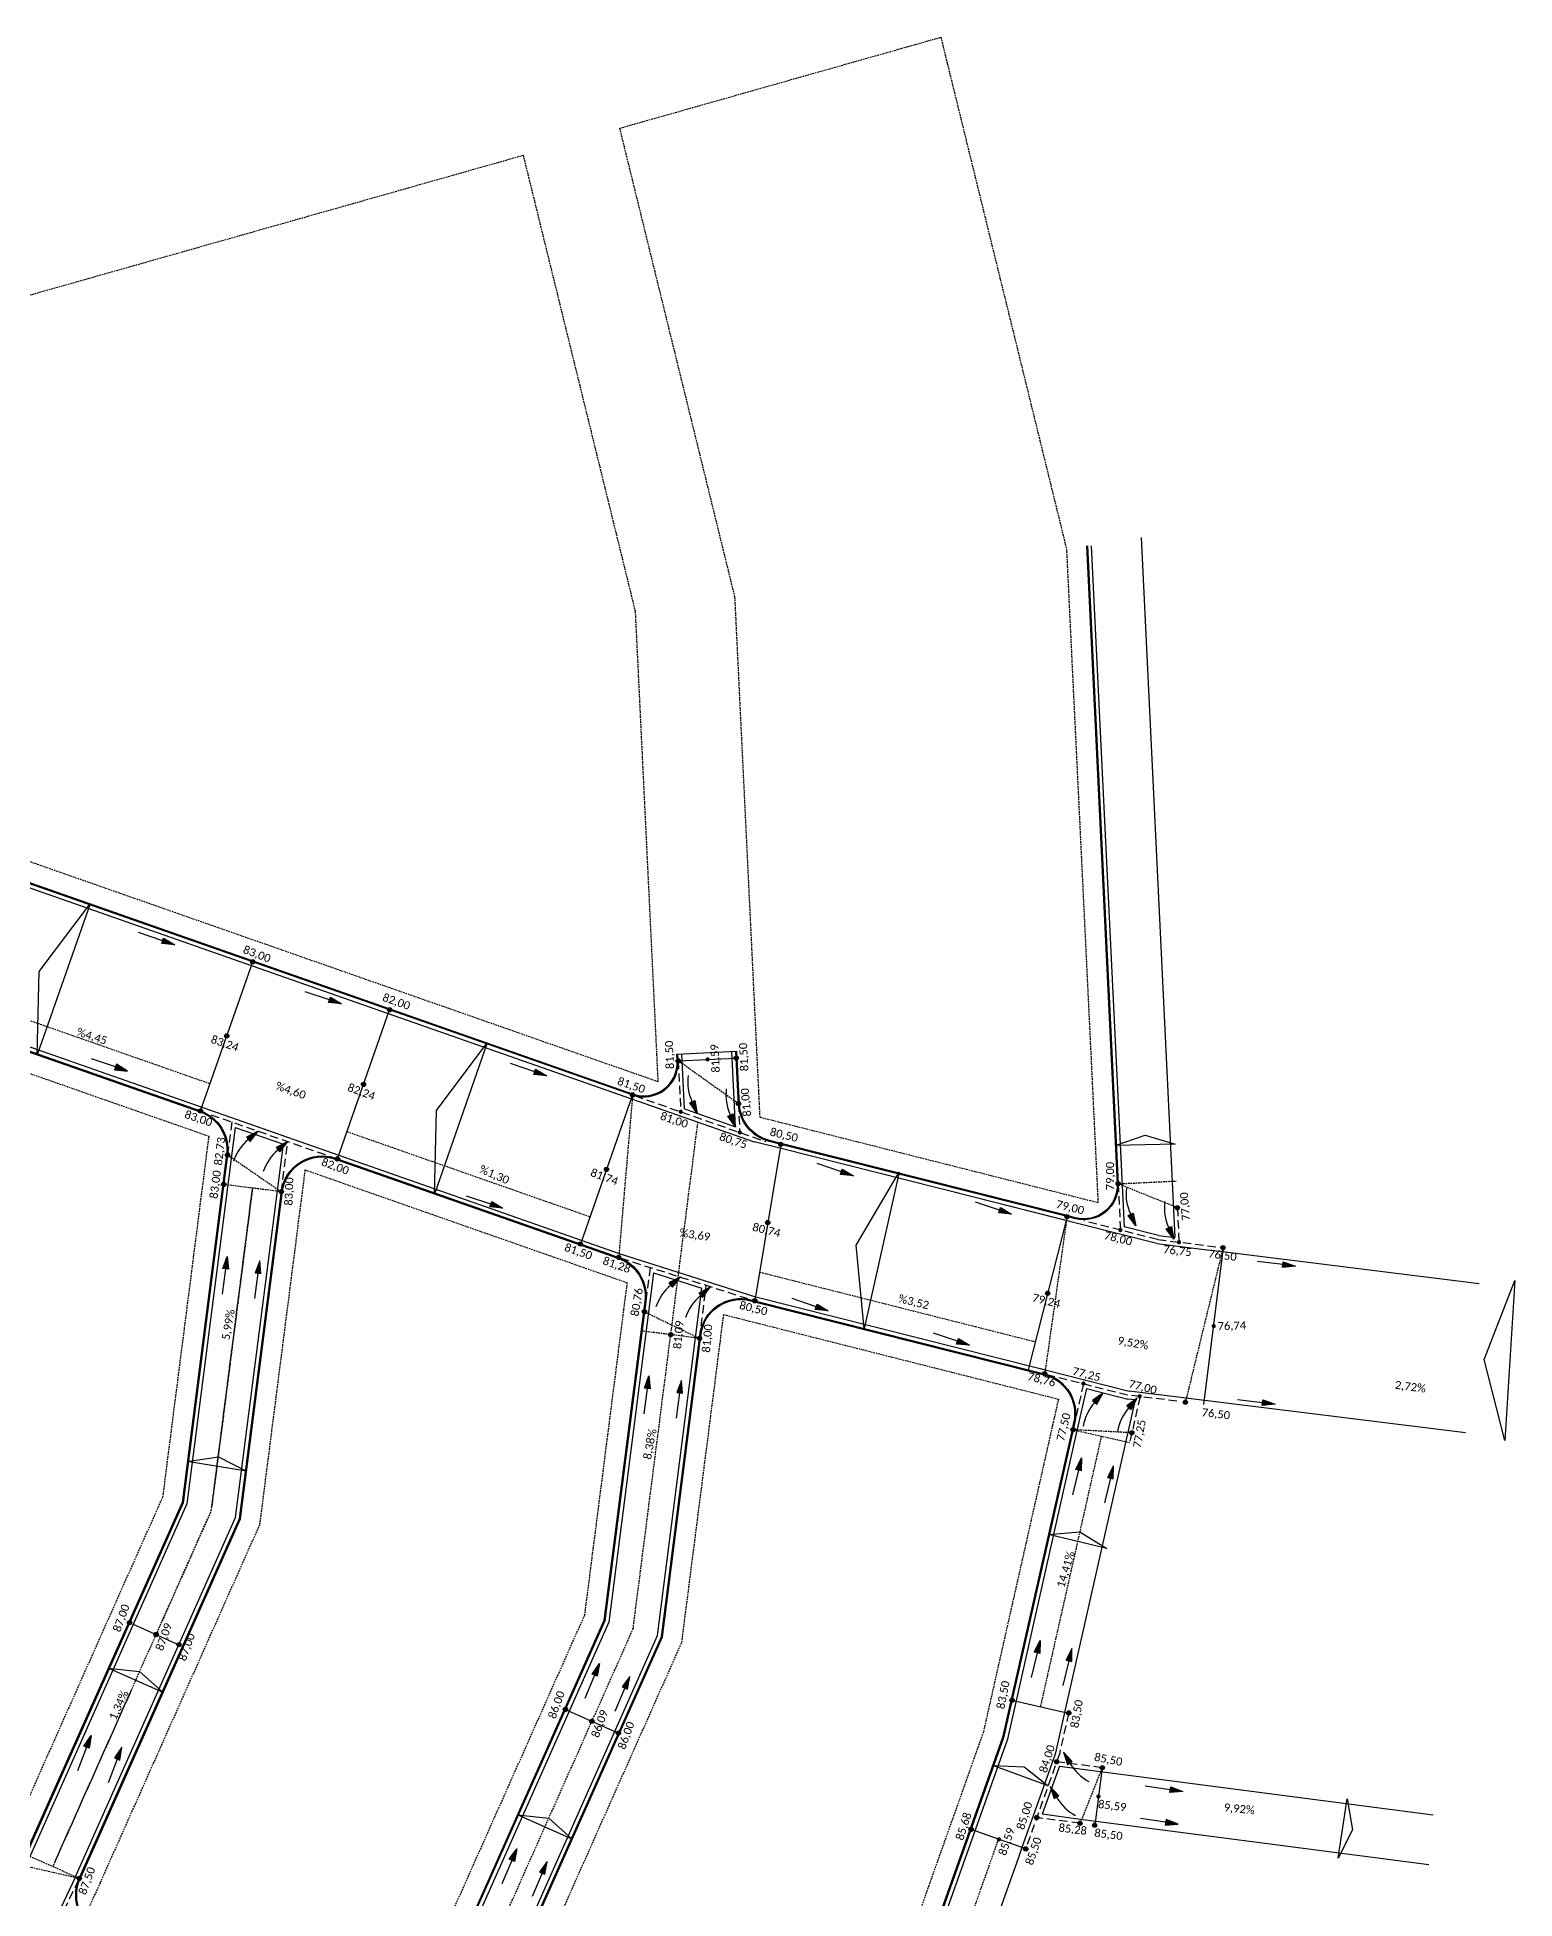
# Model space of a CAD drawing. Header units: metres. Extents: x 2615496 to 2632651, y 4927671 to 4929056.
# Drawn here: x 2626134.5 to 2626356, y 4928131.5 to 4928410.7 of the extents above; entities that cross this region are included whole.
import ezdxf

# ---------------------------------------------------------------- set-up
doc = ezdxf.new("R2010")
doc.units = ezdxf.units.M
doc.header["$MEASUREMENT"] = 0
doc.linetypes.add('HIDDEN', pattern=[0.375, 0.25, -0.125])
doc.linetypes.add('TRAZOS2', pattern=[0.375, 0.25, -0.125])
doc.layers.add('BocaCalle', color=50, linetype='HIDDEN', plot=False)
doc.layers.add('Eje Calle', color=182, linetype='HIDDEN', plot=False)
for name, color, linetype in [('CotaFCC', 6, 'Continuous'), ('Cuneta', 211, 'Continuous'), ('Escurrimiento', 160, 'Continuous'), ('GáliboS', 2, 'Continuous'), ('Manzanas', 134, 'HIDDEN'), ('Pendiente', 10, 'HIDDEN'), ('Quiebre', 212, 'Continuous'), ('Vereda', 3, 'Continuous')]:
    doc.layers.add(name, color=color, linetype=linetype)
doc.styles.get("Standard").update_dxf_attribs({"font": 'CALIBRI.TTF'})

# ---------------------------------------------------------------- blocks, each defined once
blk = doc.blocks.new('Flecha Claudio')
at = {"layer": 'Escurrimiento'}
blk.add_hatch(color=256, dxfattribs=at).paths.add_polyline_path([(-1.99, 0.44), (-1.99, -0.46), (0, 0)])
for points in [[(0, 0), (-1.99, -0.46), (-1.99, 0.44), (0, 0)], [(-1.99, -0.01), (-5.99, -0.01)]]:
    blk.add_lwpolyline(points, dxfattribs=at)
blk = doc.blocks.new('Flecha curva')
at = {"layer": 'Escurrimiento'}
blk.add_hatch(color=256, dxfattribs=at).paths.add_polyline_path([(0, 0), (-1.74, -0.85), (-1.21, -1.52)])
blk.add_lwpolyline([(-1.74, -0.85), (-1.21, -1.52), (0, 0), (-1.74, -0.85)], dxfattribs=at)
blk.add_arc((3.16, -7.02), 7.45, 128.5129, 159.4004, dxfattribs=at)

msp = doc.modelspace()

# ---------------------------------------------------------------- hatches: boundary and pattern name
at = {"layer": 'CotaFCC'}
h = msp.add_hatch(color=256, dxfattribs=at)
edge = h.paths.add_edge_path()
edge.add_arc((2626166.77977, 4928272.0666), 0.3186, 0, 360)
h = msp.add_hatch(color=256, dxfattribs=at)
edge = h.paths.add_edge_path()
edge.add_arc((2626187.32048, 4928264.87068), 0.3186, 0, 360)
h = msp.add_hatch(color=256, dxfattribs=at)
edge = h.paths.add_edge_path()
edge.add_arc((2626162.88668, 4928260.95379), 0.3186, 0, 360)
h = msp.add_hatch(color=256, dxfattribs=at)
edge = h.paths.add_edge_path()
edge.add_arc((2626230.59955, 4928257.21619), 0.3186, 0, 360)
h = msp.add_hatch(color=256, dxfattribs=at)
edge = h.paths.add_edge_path()
edge.add_arc((2626234.99165, 4928257.42819), 0.3186, 0, 360)
h = msp.add_hatch(color=256, dxfattribs=at)
edge = h.paths.add_edge_path()
edge.add_arc((2626239.28944, 4928257.63563), 0.3186, 0, 360)
h = msp.add_hatch(color=256, dxfattribs=at)
edge = h.paths.add_edge_path()
edge.add_arc((2626183.40259, 4928253.68709), 0.3186, 0, 360)
h = msp.add_hatch(color=256, dxfattribs=at)
edge = h.paths.add_edge_path()
edge.add_arc((2626223.75283, 4928252.10752), 0.3186, 0, 360)
h = msp.add_hatch(color=256, dxfattribs=at)
edge = h.paths.add_edge_path()
edge.add_arc((2626239.61963, 4928250.79482), 0.3186, 0, 360)
h = msp.add_hatch(color=256, dxfattribs=at)
edge = h.paths.add_edge_path()
edge.add_arc((2626158.94399, 4928249.69942), 0.3186, 0, 360)
h = msp.add_hatch(color=256, dxfattribs=at)
edge = h.paths.add_edge_path()
edge.add_arc((2626230.96815, 4928249.57981), 0.3186, 0, 360)
h = msp.add_hatch(color=256, dxfattribs=at)
edge = h.paths.add_edge_path()
edge.add_arc((2626239.8281, 4928246.47595), 0.3186, 0, 360)
h = msp.add_hatch(color=256, dxfattribs=at)
edge = h.paths.add_edge_path()
edge.add_arc((2626163.01096, 4928243.115), 0.3186, 0, 360)
h = msp.add_hatch(color=256, dxfattribs=at)
edge = h.paths.add_edge_path()
edge.add_arc((2626179.4847, 4928242.5035), 0.3186, 0, 360)
h = msp.add_hatch(color=256, dxfattribs=at)
edge = h.paths.add_edge_path()
edge.add_arc((2626245.97983, 4928244.69325), 0.3186, 0, 360)
h = msp.add_hatch(color=256, dxfattribs=at)
edge = h.paths.add_edge_path()
edge.add_arc((2626219.83494, 4928240.92393), 0.3186, 0, 360)
h = msp.add_hatch(color=256, dxfattribs=at)
edge = h.paths.add_edge_path()
edge.add_arc((2626162.44377, 4928238.6807), 0.3186, 0, 360)
h = msp.add_hatch(color=256, dxfattribs=at)
edge = h.paths.add_edge_path()
edge.add_arc((2626171.07347, 4928237.57689), 0.3186, 0, 360)
h = msp.add_hatch(color=256, dxfattribs=at)
edge = h.paths.add_edge_path()
edge.add_arc((2626296.56622, 4928238.77466), 0.3186, 0, 360)
h = msp.add_hatch(color=256, dxfattribs=at)
edge = h.paths.add_edge_path()
edge.add_arc((2626288.9004, 4928233.85162), 0.3186, 0, 360)
h = msp.add_hatch(color=256, dxfattribs=at)
edge = h.paths.add_edge_path()
edge.add_arc((2626305.44946, 4928235.18829), 0.3186, 0, 360)
h = msp.add_hatch(color=256, dxfattribs=at)
edge = h.paths.add_edge_path()
edge.add_arc((2626244.02633, 4928232.96449), 0.3186, 0, 360)
h = msp.add_hatch(color=256, dxfattribs=at)
edge = h.paths.add_edge_path()
edge.add_arc((2626296.89464, 4928231.83225), 0.3186, 0, 360)
h = msp.add_hatch(color=256, dxfattribs=at)
edge = h.paths.add_edge_path()
edge.add_arc((2626215.91705, 4928229.74034), 0.3186, 0, 360)
h = msp.add_hatch(color=256, dxfattribs=at)
edge = h.paths.add_edge_path()
edge.add_arc((2626305.69217, 4928230.02138), 0.3186, 0, 360)
h = msp.add_hatch(color=256, dxfattribs=at)
edge = h.paths.add_edge_path()
edge.add_arc((2626312.29786, 4928229.19979), 0.3186, 0, 360)
h = msp.add_hatch(color=256, dxfattribs=at)
edge = h.paths.add_edge_path()
edge.add_arc((2626221.66314, 4928227.72734), 0.3186, 0, 360)
h = msp.add_hatch(color=256, dxfattribs=at)
edge = h.paths.add_edge_path()
edge.add_arc((2626242.07283, 4928221.23573), 0.3186, 0, 360)
h = msp.add_hatch(color=256, dxfattribs=at)
edge = h.paths.add_edge_path()
edge.add_arc((2626285.99737, 4928222.3625), 0.3186, 0, 360)
h = msp.add_hatch(color=256, dxfattribs=at)
edge = h.paths.add_edge_path()
edge.add_arc((2626225.53073, 4928219.58421), 0.3186, 0, 360)
h = msp.add_hatch(color=256, dxfattribs=at)
edge = h.paths.add_edge_path()
edge.add_arc((2626310.89919, 4928217.43246), 0.3186, 0, 360)
h = msp.add_hatch(color=256, dxfattribs=at)
edge = h.paths.add_edge_path()
edge.add_arc((2626229.47629, 4928216.14518), 0.3186, 0, 360)
h = msp.add_hatch(color=256, dxfattribs=at)
edge = h.paths.add_edge_path()
edge.add_arc((2626233.79114, 4928215.59328), 0.3186, 0, 360)
h = msp.add_hatch(color=256, dxfattribs=at)
edge = h.paths.add_edge_path()
edge.add_arc((2626285.55399, 4928210.28836), 0.3186, 0, 360)
h = msp.add_hatch(color=256, dxfattribs=at)
edge = h.paths.add_edge_path()
edge.add_arc((2626291.36552, 4928208.82035), 0.3186, 0, 360)
h = msp.add_hatch(color=256, dxfattribs=at)
edge = h.paths.add_edge_path()
edge.add_arc((2626299.80248, 4928206.91127), 0.3186, 0, 360)
h = msp.add_hatch(color=256, dxfattribs=at)
edge = h.paths.add_edge_path()
edge.add_arc((2626306.64769, 4928206.01948), 0.3186, 0, 360)
h = msp.add_hatch(color=256, dxfattribs=at)
edge = h.paths.add_edge_path()
edge.add_arc((2626289.80477, 4928201.88871), 0.3186, 0, 360)
h = msp.add_hatch(color=256, dxfattribs=at)
edge = h.paths.add_edge_path()
edge.add_arc((2626298.61903, 4928201.42689), 0.3186, 0, 360)
h = msp.add_hatch(color=256, dxfattribs=at)
edge = h.paths.add_edge_path()
edge.add_arc((2626148.32722, 4928172.94818), 0.3186, 0, 360)
h = msp.add_hatch(color=256, dxfattribs=at)
edge = h.paths.add_edge_path()
edge.add_arc((2626152.30103, 4928171.17864), 0.3186, 0, 360)
h = msp.add_hatch(color=256, dxfattribs=at)
edge = h.paths.add_edge_path()
edge.add_arc((2626155.72674, 4928169.65316), 0.3186, 0, 360)
h = msp.add_hatch(color=256, dxfattribs=at)
edge = h.paths.add_edge_path()
edge.add_arc((2626280.66829, 4928161.3265), 0.3186, 0, 360)
h = msp.add_hatch(color=256, dxfattribs=at)
edge = h.paths.add_edge_path()
edge.add_arc((2626213.68455, 4928159.93238), 0.3186, 0, 360)
h = msp.add_hatch(color=256, dxfattribs=at)
edge = h.paths.add_edge_path()
edge.add_arc((2626289.15526, 4928159.41305), 0.3186, 0, 360)
h = msp.add_hatch(color=256, dxfattribs=at)
edge = h.paths.add_edge_path()
edge.add_arc((2626217.65837, 4928158.16283), 0.3186, 0, 360)
h = msp.add_hatch(color=256, dxfattribs=at)
edge = h.paths.add_edge_path()
edge.add_arc((2626221.63218, 4928156.39328), 0.3186, 0, 360)
h = msp.add_hatch(color=256, dxfattribs=at)
edge = h.paths.add_edge_path()
edge.add_arc((2626287.34732, 4928152.09463), 0.3186, 0, 360)
h = msp.add_hatch(color=256, dxfattribs=at)
edge = h.paths.add_edge_path()
edge.add_arc((2626294.17852, 4928151.2026), 0.3186, 0, 360)
h = msp.add_hatch(color=256, dxfattribs=at)
edge = h.paths.add_edge_path()
edge.add_arc((2626293.61527, 4928146.88922), 0.3186, 0, 360)
h = msp.add_hatch(color=256, dxfattribs=at)
edge = h.paths.add_edge_path()
edge.add_arc((2626274.50908, 4928141.93532), 0.3186, 0, 360)
h = msp.add_hatch(color=256, dxfattribs=at)
edge = h.paths.add_edge_path()
edge.add_arc((2626284.37221, 4928143.71358), 0.3186, 0, 360)
h = msp.add_hatch(color=256, dxfattribs=at)
edge = h.paths.add_edge_path()
edge.add_arc((2626290.84251, 4928142.86867), 0.3186, 0, 360)
h = msp.add_hatch(color=256, dxfattribs=at)
edge = h.paths.add_edge_path()
edge.add_arc((2626293.05202, 4928142.57584), 0.3186, 0, 360)
h = msp.add_hatch(color=256, dxfattribs=at)
edge = h.paths.add_edge_path()
edge.add_arc((2626278.68126, 4928140.45428), 0.3186, 0, 360)
h = msp.add_hatch(color=256, dxfattribs=at)
edge = h.paths.add_edge_path()
edge.add_arc((2626282.70783, 4928139.02493), 0.3186, 0, 360)
h = msp.add_hatch(color=256, dxfattribs=at)
edge = h.paths.add_edge_path()
edge.add_arc((2626140.76918, 4928134.58851), 0.3186, 0, 360)

# ---------------------------------------------------------------- linework, layer by layer
at = {"layer": 'BocaCalle'}
for p, q in [((2626239.61963, 4928250.79482), (2626230.59955, 4928257.21619)), ((2626223.75283, 4928252.10752), (2626221.66314, 4928227.72734)), ((2626163.01096, 4928243.115), (2626171.07347, 4928237.57689)), ((2626171.07347, 4928237.57689), (2626162.44377, 4928238.6807)), ((2626296.56537, 4928238.77466), (2626305.25525, 4928239.19411)), ((2626305.44861, 4928235.18829), (2626296.56537, 4928238.77466)), ((2626288.89955, 4928233.85162), (2626285.54822, 4928210.25374)), ((2626312.29786, 4928229.19979), (2626306.64769, 4928206.01948)), ((2626225.53073, 4928219.58421), (2626233.79114, 4928215.59328)), ((2626233.79114, 4928215.59328), (2626225.16145, 4928216.69709)), ((2626298.61903, 4928201.42689), (2626289.80477, 4928201.88871)), ((2626289.80477, 4928201.88871), (2626298.29174, 4928199.97526)), ((2626294.17852, 4928151.2026), (2626290.86172, 4928142.86185)), ((2626140.76918, 4928134.58851), (2626132.11968, 4928136.55145)), ((2626140.76918, 4928134.58851), (2626132.82155, 4928138.1276))]:
    msp.add_line(p, q, dxfattribs=at)
at = {"layer": 'CotaFCC'}
for centre in [(2626166.77977, 4928272.0666), (2626187.32048, 4928264.87068), (2626162.88668, 4928260.95379), (2626230.59955, 4928257.21619), (2626239.28944, 4928257.63563), (2626183.40259, 4928253.68709), (2626223.75283, 4928252.10752), (2626239.61963, 4928250.79482), (2626158.94399, 4928249.69942), (2626163.01096, 4928243.115), (2626179.4847, 4928242.5035), (2626245.97983, 4928244.69325), (2626219.83494, 4928240.92393), (2626162.44377, 4928238.6807), (2626171.07347, 4928237.57689), (2626296.56622, 4928238.77466), (2626288.9004, 4928233.85162), (2626305.44946, 4928235.18829), (2626244.02633, 4928232.96449), (2626215.91705, 4928229.74034), (2626312.29786, 4928229.19979), (2626221.66314, 4928227.72734), (2626242.07283, 4928221.23573), (2626285.99737, 4928222.3625), (2626225.53073, 4928219.58421), (2626229.47629, 4928216.14518), (2626233.79114, 4928215.59328), (2626285.55399, 4928210.28836), (2626306.64769, 4928206.01948), (2626289.80477, 4928201.88871), (2626298.61903, 4928201.42689), (2626148.32722, 4928172.94818), (2626152.30103, 4928171.17864), (2626155.72674, 4928169.65316), (2626280.66829, 4928161.3265), (2626213.68455, 4928159.93238), (2626289.15526, 4928159.41305), (2626217.65837, 4928158.16283), (2626221.63218, 4928156.39328), (2626287.34732, 4928152.09463), (2626294.17852, 4928151.2026), (2626274.50908, 4928141.93532), (2626284.37221, 4928143.71358), (2626290.84251, 4928142.86867), (2626293.05202, 4928142.57584), (2626282.70783, 4928139.02493), (2626140.76918, 4928134.58851)]:
    msp.add_circle(centre, 0.3186, dxfattribs=at)
at = {"layer": 'Cuneta'}
for p, q in [((2626299.99589, 4928335.71027), (2626305.06441, 4928230.70288)), ((2626292.54651, 4928334.48062), (2626297.47842, 4928232.30342)), ((2626113.05716, 4928290.25121), (2626222.58147, 4928251.88212)), ((2626101.58024, 4928270.43113), (2626179.68308, 4928243.06976)), ((2626206.32985, 4928257.57547), (2626241.99601, 4928245.08072)), ((2626231.54797, 4928250.01244), (2626231.14915, 4928258.27488)), ((2626231.19886, 4928257.24511), (2626231.14915, 4928258.27488)), ((2626238.93462, 4928252.54151), (2626238.64043, 4928258.63647)), ((2626239.18585, 4928247.3367), (2626238.69013, 4928257.60671)), ((2626164.29939, 4928248.45905), (2626171.53622, 4928245.92381)), ((2626231.54797, 4928250.01244), (2626239.18585, 4928247.3367)), ((2626164.14373, 4928247.24207), (2626156.92064, 4928190.77119)), ((2626164.14373, 4928247.24207), (2626171.38056, 4928244.70683)), ((2626164.22024, 4928188.72675), (2626171.38056, 4928244.70683)), ((2626179.40548, 4928243.16701), (2626179.68308, 4928243.06976)), ((2626179.68308, 4928243.06976), (2626221.71605, 4928228.34456)), ((2626245.83288, 4928244.11152), (2626241.99601, 4928245.08072)), ((2626288.75261, 4928233.26989), (2626245.83288, 4928244.11152)), ((2626170.441, 4928237.36125), (2626170.47832, 4928237.65301)), ((2626290.6821, 4928232.7825), (2626271.16346, 4928237.71295)), ((2626302.38374, 4928229.82663), (2626290.6821, 4928232.7825)), ((2626302.6055, 4928231.00831), (2626297.47842, 4928232.30342)), ((2626302.38374, 4928229.82663), (2626309.90479, 4928228.89243)), ((2626302.6055, 4928231.00831), (2626305.06441, 4928230.70288)), ((2626309.90479, 4928228.89243), (2626312.2239, 4928228.60437)), ((2626312.2239, 4928228.60437), (2626350.7254, 4928223.82202)), ((2626221.71605, 4928228.34456), (2626242.17174, 4928221.82959)), ((2626226.88451, 4928225.43906), (2626226.12589, 4928219.50809)), ((2626226.88451, 4928225.43906), (2626234.14964, 4928223.12517)), ((2626233.19599, 4928215.6694), (2626234.14964, 4928223.12517)), ((2626242.21978, 4928221.81746), (2626284.65188, 4928211.099)), ((2626226.12589, 4928219.50809), (2626220.18386, 4928173.0527)), ((2626227.48346, 4928171.00826), (2626233.19599, 4928215.6694)), ((2626284.65188, 4928211.099), (2626285.63306, 4928210.85115)), ((2626285.63306, 4928210.85115), (2626298.22586, 4928207.67018)), ((2626299.11406, 4928206.35064), (2626288.54645, 4928159.4788)), ((2626291.80967, 4928208.05324), (2626290.39008, 4928201.75675)), ((2626291.80967, 4928208.05324), (2626298.0041, 4928206.48851)), ((2626299.11406, 4928206.35064), (2626298.0041, 4928206.48851)), ((2626306.79074, 4928206.60632), (2626298.22586, 4928207.67018)), ((2626348.65388, 4928201.40642), (2626306.72165, 4928206.6149)), ((2626290.39008, 4928201.75675), (2626279.96149, 4928155.50154)), ((2626156.92064, 4928190.77119), (2626132.6678, 4928136.30738)), ((2626140.52348, 4928135.51171), (2626164.22024, 4928188.72675)), ((2626220.18386, 4928173.0527), (2626194.28785, 4928114.89888)), ((2626202.26118, 4928114.36743), (2626227.48346, 4928171.00826)), ((2626288.54645, 4928159.4788), (2626287.17929, 4928153.41487)), ((2626279.96149, 4928155.50154), (2626257.56293, 4928092.40341)), ((2626287.06799, 4928153.10133), (2626282.1424, 4928139.22564)), ((2626287.17929, 4928153.41487), (2626287.06799, 4928153.10133)), ((2626287.75051, 4928151.43689), (2626285.1845, 4928144.20829)), ((2626287.75051, 4928151.43689), (2626343.83009, 4928144.11389)), ((2626290.93941, 4928143.4568), (2626285.1845, 4928144.20829)), ((2626343.14513, 4928136.63966), (2626290.93941, 4928143.4568)), ((2626282.1424, 4928139.22564), (2626281.61547, 4928137.74124)), ((2626281.61547, 4928137.74124), (2626265.03446, 4928091.03152)), ((2626140.22106, 4928134.83259), (2626130.12551, 4928113.70802)), ((2626140.22106, 4928134.83259), (2626140.52348, 4928135.51171))]:
    msp.add_line(p, q, dxfattribs=at)
at = {"layer": 'Eje Calle'}
for p, q in [((2626117.92617, 4928268.6782), (2626160.38221, 4928253.80479)), ((2626180.92292, 4928246.60887), (2626217.35527, 4928233.84571)), ((2626166.75862, 4928238.12879), (2626160.65431, 4928190.4047)), ((2626242.78994, 4928225.54122), (2626284.16055, 4928215.09091)), ((2626294.04826, 4928200.93198), (2626284.88827, 4928160.30356)), ((2626294.04826, 4928200.93198), (2626284.88827, 4928160.30356)), ((2626160.30152, 4928189.14507), (2626152.30103, 4928171.17864)), ((2626148.54707, 4928162.74848), (2626136.79536, 4928136.35806)), ((2626278.60846, 4928140.48012), (2626263.93602, 4928099.14698))]:
    msp.add_line(p, q, dxfattribs=at)
for points in [[(2626149.4468, 4928014.39098), (2626192.7016, 4928102.11825), (2626217.65837, 4928158.16283), (2626223.83366, 4928172.03048), (2626233.5556, 4928248.03761)], [(2626152.30103, 4928171.17864), (2626160.57044, 4928189.74897), (2626166.7213, 4928237.83703)], [(2626137.09778, 4928137.03718), (2626152.30103, 4928171.17864)]]:
    msp.add_lwpolyline(points, dxfattribs=at)
at = {"layer": 'Escurrimiento', "linetype": 'TRAZOS2', "ltscale": 5}
for p, q in [((2626230.59955, 4928257.21619), (2626230.96815, 4928249.57981)), ((2626224.05351, 4928252.00218), (2626243.70555, 4928245.11758)), ((2626160.52934, 4928249.14404), (2626179.18402, 4928242.60884)), ((2626163.64262, 4928248.05338), (2626163.01096, 4928243.115)), ((2626239.61963, 4928250.79482), (2626239.8281, 4928246.47595)), ((2626171.07347, 4928237.57689), (2626172.03733, 4928245.1125)), ((2626296.56622, 4928238.77466), (2626296.90141, 4928231.83033)), ((2626305.44946, 4928235.18829), (2626305.69895, 4928230.01945)), ((2626302.45855, 4928230.42658), (2626291.44967, 4928233.20745)), ((2626302.53154, 4928230.41289), (2626311.98169, 4928229.23906)), ((2626221.96796, 4928227.63463), (2626241.76803, 4928221.32847)), ((2626226.38069, 4928226.22922), (2626225.53073, 4928219.58421)), ((2626233.79114, 4928215.59328), (2626234.80825, 4928223.54511)), ((2626285.85245, 4928210.17689), (2626298.07891, 4928207.08846)), ((2626291.35976, 4928208.78573), (2626289.7822, 4928201.7886)), ((2626305.37652, 4928206.17738), (2626298.1519, 4928207.07476)), ((2626299.84497, 4928206.86446), (2626298.26917, 4928199.87515)), ((2626289.13176, 4928159.34683), (2626287.75672, 4928153.24794)), ((2626287.75672, 4928153.24794), (2626282.81441, 4928139.32517)), ((2626294.15767, 4928151.20532), (2626287.34732, 4928152.09463)), ((2626290.84251, 4928142.86867), (2626284.37221, 4928143.71358)), ((2626140.63199, 4928134.30096), (2626131.90244, 4928116.03468))]:
    msp.add_line(p, q, dxfattribs=at)
at = {"layer": 'GáliboS'}
for points in [[(2626142.39711, 4928280.76739), (2626134.48351, 4928258.1096), (2626134.76436, 4928270.63978), (2626142.39711, 4928280.76739)], [(2626201.95887, 4928259.90142), (2626194.04528, 4928237.24363), (2626194.32612, 4928249.77381), (2626201.95887, 4928259.90142)], [(2626305.13643, 4928244.70474), (2626296.13869, 4928244.50318), (2626300.60488, 4928246.06297), (2626305.13643, 4928244.70474)], [(2626263.70701, 4928240.51304), (2626258.45833, 4928217.094), (2626257.29273, 4928229.57301), (2626263.70701, 4928240.51304)], [(2626165.85966, 4928195.67084), (2626156.97475, 4928197.10554), (2626161.64984, 4928197.82891), (2626165.85966, 4928195.67084)], [(2626294.86468, 4928184.09518), (2626286.10709, 4928186.16994), (2626290.82232, 4928186.55263), (2626294.86468, 4928184.09518)], [(2626153.3405, 4928162.46345), (2626145.12976, 4928166.14908), (2626149.83277, 4928165.63767), (2626153.3405, 4928162.46345)], [(2626286.07209, 4928148.50226), (2626277.75917, 4928151.53943), (2626282.4857, 4928151.33999), (2626286.07209, 4928148.50226)], [(2626329.58327, 4928137.65609), (2626330.92916, 4928146.55489), (2626331.69919, 4928141.88725), (2626329.58327, 4928137.65609)], [(2626214.70465, 4928140.4677), (2626206.49391, 4928144.15333), (2626211.19692, 4928143.64192), (2626214.70465, 4928140.4677)]]:
    msp.add_lwpolyline(points, dxfattribs=at)
at = {"layer": 'GáliboS', "elevation": 79.5}
msp.add_lwpolyline([(2626356.04489, 4928224.24736), (2626354.55378, 4928200.29371), (2626351.43548, 4928212.43293), (2626356.04489, 4928224.24736)], dxfattribs=at)
at = {"layer": 'Manzanas'}
msp.add_lwpolyline([(2626270.92984, 4928406.85525), (2626288.81483, 4928334.01048), (2626293.5492, 4928235.92605), (2626289.67102, 4928236.90569), (2626246.75129, 4928247.74732), (2626242.87311, 4928248.72696), (2626242.68026, 4928252.7223), (2626239.10575, 4928326.77734), (2626222.79334, 4928393.21708), (2626221.83958, 4928397.10171), (2626266.12756, 4928409.6495), (2626269.97608, 4928410.73988)], close=True, dxfattribs=at)
for points in [[(2626227.59636, 4928254.09874), (2626227.40351, 4928258.09408), (2626224.19303, 4928324.6074), (2626208.35239, 4928389.12563), (2626207.39863, 4928393.01025), (2626203.55011, 4928391.91988), (2626097.62772, 4928361.90965), (2626093.83806, 4928360.64318), (2626095.04704, 4928357.02552), (2626105.22399, 4928326.57287), (2626109.85769, 4928299.05728), (2626110.52195, 4928295.11282), (2626114.297, 4928293.79032), (2626223.82131, 4928255.42123), (2626227.59636, 4928254.09874)], [(2626080.77074, 4928151.8951), (2626104.60682, 4928205.42302), (2626111.94904, 4928262.82522), (2626160.19454, 4928245.92362), (2626153.27084, 4928191.79341), (2626128.11787, 4928135.30822), (2626124.34282, 4928136.63071), (2626084.54579, 4928150.57261), (2626080.77074, 4928151.8951)], [(2626146.09706, 4928129.00966), (2626142.32201, 4928130.33215), (2626143.94918, 4928133.98624), (2626167.87004, 4928187.70453), (2626174.16069, 4928236.88547), (2626174.66819, 4928240.85314), (2626178.44324, 4928239.53065), (2626219.13864, 4928225.27403), (2626222.91369, 4928223.95154), (2626222.40619, 4928219.98387), (2626216.53406, 4928174.07492), (2626189.66914, 4928113.74527), (2626185.89409, 4928115.06776), (2626146.09706, 4928129.00966)], [(2626204.05972, 4928109.18787), (2626205.68689, 4928112.84196), (2626231.13326, 4928169.98604), (2626236.91569, 4928215.19362), (2626237.42318, 4928219.1613), (2626241.30137, 4928218.18166), (2626283.73347, 4928207.46321), (2626287.61165, 4928206.48357), (2626286.7319, 4928202.58151), (2626276.35259, 4928156.54487), (2626254.78108, 4928095.77659), (2626250.91398, 4928096.7991), (2626207.92682, 4928108.16537), (2626204.05972, 4928109.18787)]]:
    msp.add_lwpolyline(points, dxfattribs=at)
at = {"layer": 'Quiebre'}
for p, q in [((2626158.94399, 4928249.69942), (2626166.82936, 4928272.20816)), ((2626179.4847, 4928242.5035), (2626187.32048, 4928264.87068)), ((2626223.75283, 4928252.10752), (2626215.91705, 4928229.74034)), ((2626245.97983, 4928244.69325), (2626242.07283, 4928221.23573)), ((2626288.89955, 4928233.85162), (2626283.09519, 4928210.87338)), ((2626312.29786, 4928229.19979), (2626309.37648, 4928205.68053)), ((2626148.87533, 4928172.70411), (2626155.72674, 4928169.65316)), ((2626213.68455, 4928159.93238), (2626221.63218, 4928156.39328)), ((2626289.13176, 4928159.34683), (2626280.64479, 4928161.26029)), ((2626294.17852, 4928151.2026), (2626293.05202, 4928142.57584)), ((2626282.70783, 4928139.02493), (2626274.50908, 4928141.93532))]:
    msp.add_line(p, q, dxfattribs=at)
at = {"layer": 'Vereda'}
for p, q in [((2626230.40002, 4928258.23872), (2626239.38956, 4928258.67263)), ((2626230.59955, 4928257.21619), (2626239.28944, 4928257.63563))]:
    msp.add_line(p, q, dxfattribs=at)
for points in [[(2626291.9472, 4928334.4517), (2626296.56537, 4928238.77466, -0.503712794), (2626290.16007, 4928233.53321), (2626288.89955, 4928233.85162), (2626245.97983, 4928244.69325), (2626244.25628, 4928245.12862, -0.330041221), (2626239.61963, 4928250.79482), (2626239.53393, 4928252.57044), (2626239.23973, 4928258.6654)], [(2626291.79738, 4928334.44446), (2626296.41554, 4928238.76743, -0.503712794), (2626290.19681, 4928233.67864), (2626288.93629, 4928233.99705), (2626246.01657, 4928244.83868), (2626244.29302, 4928245.27405, -0.330041221), (2626239.76946, 4928250.80205), (2626239.68375, 4928252.57767), (2626239.38956, 4928258.67263)], [(2626102.15659, 4928325.81902), (2626106.75143, 4928298.53417), (2626107.12144, 4928296.33699, 0.273260917), (2626111.15272, 4928291.55414), (2626113.25554, 4928290.81747), (2626222.77985, 4928252.44838), (2626223.75283, 4928252.10752, 0.53210157), (2626230.59955, 4928257.21619), (2626230.54985, 4928258.24595)], [(2626102.30451, 4928325.84393), (2626106.89935, 4928298.55908), (2626107.26936, 4928296.36189, 0.273260917), (2626111.20231, 4928291.69571), (2626113.30513, 4928290.95903), (2626222.82944, 4928252.58994), (2626223.80243, 4928252.24908, 0.53210157), (2626230.44973, 4928257.20895), (2626230.40002, 4928258.23872)], [(2626131.98266, 4928136.61247, -0.390402181), (2626124.51779, 4928133.39065), (2626123.35095, 4928133.79942), (2626083.55392, 4928147.74132), (2626082.85231, 4928147.98711, -0.438432726), (2626079.35493, 4928156.09044), (2626101.68698, 4928206.24079), (2626108.50311, 4928259.52994, -0.477069828), (2626116.43836, 4928264.43127), (2626158.8944, 4928249.55786, -0.354032127), (2626162.86217, 4928243.13403), (2626156.19068, 4928190.97563), (2626131.98266, 4928136.61247)], [(2626144.40359, 4928126.42416, -0.438432723), (2626140.9062, 4928134.52749), (2626141.20862, 4928135.20661), (2626164.9502, 4928188.52231), (2626171.18494, 4928237.26609), (2626171.22225, 4928237.55786, -0.477069828), (2626179.15751, 4928242.45919), (2626179.43511, 4928242.36194), (2626220.13051, 4928228.10532), (2626221.61355, 4928227.58578, -0.354032126), (2626225.58132, 4928221.16195), (2626225.38195, 4928219.60324), (2626219.4539, 4928173.25715), (2626193.53393, 4928115.04952, -0.390402184), (2626186.06906, 4928111.8277), (2626184.90222, 4928112.23648), (2626145.10519, 4928126.17837), (2626144.40359, 4928126.42416)]]:
    msp.add_lwpolyline(points, format="xyb", dxfattribs=at)
for points in [[(2626132.11968, 4928136.55145, -0.390402181), (2626124.4682, 4928133.24909), (2626123.30135, 4928133.65786), (2626083.50432, 4928147.59975), (2626082.80272, 4928147.84554, -0.438432726), (2626079.2179, 4928156.15146), (2626101.54099, 4928206.28168), (2626108.35432, 4928259.54897, -0.477069828), (2626116.48795, 4928264.57283), (2626158.94399, 4928249.69942, -0.354032127), (2626163.01096, 4928243.115), (2626156.33667, 4928190.93475)], [(2626144.35399, 4928126.2826, -0.438432723), (2626140.76918, 4928134.58851), (2626141.07159, 4928135.26763), (2626164.80421, 4928188.56319), (2626171.03615, 4928237.28512), (2626171.07347, 4928237.57689, -0.477069828), (2626179.2071, 4928242.60075), (2626179.4847, 4928242.5035), (2626220.1801, 4928228.24689), (2626221.66314, 4928227.72734, -0.354032126), (2626225.73011, 4928221.14292), (2626225.53073, 4928219.58421), (2626219.59989, 4928173.21626), (2626193.67096, 4928114.9885, -0.390402184), (2626186.01947, 4928111.68614), (2626184.85263, 4928112.09491), (2626145.0556, 4928126.03681)], [(2626202.8093, 4928114.12335), (2626228.06743, 4928170.84471), (2626233.79114, 4928215.59328), (2626233.86927, 4928216.20412, -0.449876659), (2626241.47577, 4928221.38655), (2626242.07283, 4928221.23573), (2626284.50493, 4928210.51728), (2626285.54822, 4928210.25374, -0.406712896), (2626290.04144, 4928202.93842), (2626289.80477, 4928201.88871), (2626279.38407, 4928155.66847), (2626258.67352, 4928097.32558, -0.390219774), (2626251.30574, 4928093.43725), (2626250.10875, 4928093.75375), (2626207.1216, 4928105.12003), (2626206.66193, 4928105.24157, -0.462026847), (2626202.61588, 4928113.68901)], [(2626202.94633, 4928114.06233), (2626228.21342, 4928170.80382), (2626233.93993, 4928215.57425), (2626234.01806, 4928216.18509, -0.449876659), (2626241.43903, 4928221.24112), (2626242.0361, 4928221.0903), (2626284.4682, 4928210.37184), (2626285.51148, 4928210.10831, -0.406712896), (2626289.89511, 4928202.97141), (2626289.65845, 4928201.9217), (2626279.23971, 4928155.71021), (2626258.53216, 4928097.37576, -0.390219774), (2626251.34409, 4928093.58227), (2626250.1471, 4928093.89877), (2626207.15994, 4928105.26504), (2626206.70028, 4928105.38658, -0.462026847), (2626202.75291, 4928113.62799)]]:
    msp.add_lwpolyline(points, format="xyb", close=True, dxfattribs=at)

# ---------------------------------------------------------------- block references
at = {"layer": 'Escurrimiento'}
for p, xscale, yscale, zscale, rotation in [((2626155.09758, 4928274.63672, 0.00003), 0.9538932843795459, 0.9538932843795462, 0.9538932843795461, 341.4467772351078), ((2626180.09608, 4928265.7629, 0.00003), 0.9538932843795459, 0.9538932843795462, 0.9538932843795461, 341.4467772351078), ((2626148.00972, 4928255.68607, 0.00001), -0.9538932843795463, 0.9538932843795463, 0.9538932843795465, 161.5667152952519), ((2626210.88319, 4928254.98971, 0.00003), 0.9538932843795459, 0.9538932843795462, 0.9538932843795461, 341.4467772351078), ((2626256.86054, 4928239.98697, 0.00003), 0.9538932843795459, 0.9538932843795462, 0.9538932843795461, 341.4467772351078), ((2626204.28953, 4928235.12494, 0.00003), 0.9538932843795459, 0.9538932843795462, 0.9538932843795461, 341.4467772351078), ((2626280.59114, 4928234.20829, 0.00003), 0.9538932843795459, 0.9538932843795462, 0.9538932843795461, 341.4467772351078), ((2626162.95607, 4928227.89552, 0.00009), 0.9538932843795458, 0.9538932843795461, 0.9538932843795461, 82.24116357381087), ((2626167.84043, 4928227.23523, 0.00009), -0.9538932843795461, 0.9538932843795463, 0.9538932843795465, 262.3611016339549), ((2626323.15254, 4928226.44188, 0.00005), 0.953893284379546, 0.9538932843795461, 0.9538932843795461, 353.1907688230247), ((2626253.08417, 4928219.73868, 0.00003), 0.9538932843795459, 0.9538932843795462, 0.9538932843795461, 341.4467772351078), ((2626274.27445, 4928214.55898, 0.00003), 0.9538932843795459, 0.9538932843795462, 0.9538932843795461, 341.4467772351078), ((2626226.18988, 4928209.9512, 0.00009), 0.9538932843795458, 0.9538932843795461, 0.9538932843795461, 82.24116357381087), ((2626231.07424, 4928209.29091, 0.00009), -0.9538932843795461, 0.9538932843795463, 0.9538932843795465, 262.3611016339549), ((2626320.11856, 4928205.7205, 0.00005), 0.953893284379546, 0.9538932843795461, 0.9538932843795461, 353.1907688230247), ((2626291.06955, 4928197.65851, 0.00009), 0.9538932843795459, 0.9538932843795461, 0.9538932843795461, 76.23910328739561), ((2626295.8581, 4928196.49111, 0.00009), -0.9538932843795462, 0.9538932843795463, 0.9538932843795465, 256.3590413475396), ((2626284.8565, 4928170.25659, 0.0001), 0.9538932843795459, 0.9538932843795461, 0.9538932843795461, 76.23910328739561), ((2626289.64505, 4928169.08919, 0.0001), -0.9538932843795462, 0.9538932843795463, 0.9538932843795465, 256.3590413475396), ((2626218.79699, 4928166.82685, 0.0001), 0.9538932843795458, 0.9538932843795461, 0.9538932843795461, 66.9406474980337), ((2626223.33398, 4928164.90107, 0.0001), -0.9538932843795459, 0.9538932843795463, 0.9538932843795465, 247.0605855581777), ((2626142.55315, 4928156.0488, 0.00009), 0.9538932843795458, 0.9538932843795461, 0.9538932843795461, 68.80764775262328), ((2626147.15048, 4928154.27185, 0.00009), -0.9538932843795461, 0.9538932843795463, 0.9538932843795465, 248.9275858127673), ((2626306.27165, 4928147.62155, 0.00004), 0.9538932843795463, 0.9538932843795462, 0.9538932843795461, 351.6479147482384), ((2626305.56082, 4928142.74429, 0.00001), -0.9538932843795465, 0.9538932843795462, 0.9538932843795465, 171.7678528083825), ((2626206.38897, 4928139.05175, 0.00009), 0.9538932843795458, 0.9538932843795461, 0.9538932843795461, 66.9406474980337), ((2626210.92596, 4928137.12597, 0.00009), -0.953893284379546, 0.9538932843795463, 0.9538932843795465, 247.0605855581777)]:
    msp.add_blockref('Flecha Claudio', p, dxfattribs=dict(at, xscale=xscale, yscale=yscale, zscale=zscale, rotation=rotation))
at = {"layer": 'Escurrimiento', "xscale": -1, "rotation": 152.2621173069422}
for p in [(2626233.45736, 4928249.34353), (2626239.18585, 4928247.3367), (2626299.20124, 4928232.47529), (2626304.92973, 4928230.46846)]:
    msp.add_blockref('Flecha curva', p, dxfattribs=at)
at = {"layer": 'Escurrimiento'}
for p, rotation in [((2626167.58036, 4928246.67389), 1.666466807741425), ((2626172.03733, 4928245.1125), 1.666466807741425), ((2626230.92753, 4928224.81642), 1.666466807741425), ((2626235.3845, 4928223.25503), 1.666466807741425), ((2626294.30164, 4928207.42376), 10.17256067807927), ((2626299.43874, 4928206.62949), 10.17256067807927), ((2626288.35095, 4928153.52279), 82.05059328776949), ((2626286.3593, 4928148.4024), 82.05059328776949)]:
    msp.add_blockref('Flecha curva', p, dxfattribs=dict(at, rotation=rotation))

# ---------------------------------------------------------------- texts
at = {"layer": 'CotaFCC'}
for s, rotation, p in [('83,00', 339.2542549, (2626165.22443, 4928273.43898)), ('82,00', 340.4170276, (2626186.13434, 4928266.2613)), ('83,24', 341.3199968, (2626160.3979, 4928259.96207)), ('81,50', 92.1373915, (2626229.9627, 4928256.00558)), ('81,59', 92.9915964, (2626236.83234, 4928255.48156)), ('81,50', 92.9915964, (2626241.13013, 4928255.689)), ('82,24', 339.6822792, (2626180.88649, 4928252.7669)), ('81,50', 341.3873385, (2626221.35913, 4928253.68885)), ('81,00', 95.1375008, (2626241.53192, 4928248.91848)), ('83,00', 341.3199968, (2626156.45522, 4928248.7077)), ('81,00', 341.3873385, (2626227.78686, 4928248.46841)), ('82,73', 83.2039233, (2626162.17184, 4928241.47434)), ('80,75', 341.3873385, (2626236.64681, 4928245.36455)), ('80,50', 346.3169243, (2626244.25192, 4928246.04288)), ('82,00', 339.6822792, (2626176.96861, 4928241.58331)), ('83,00', 82.7173546, (2626161.49291, 4928236.48208)), ('83,00', 87.9750808, (2626172.73689, 4928235.47676)), ('81,74', 339.6822792, (2626217.31884, 4928240.00374)), ('79,00', 90.1143084, (2626295.94443, 4928237.80872)), ('77,00', 94.5277636, (2626307.34167, 4928233.29171)), ('79,00', 346.1142125, (2626287.17065, 4928235.18999)), ('80,74', 346.1565789, (2626241.63004, 4928231.76646)), ('78,00', 346.1142125, (2626294.37228, 4928230.51868)), ('81,50', 340.8985299, (2626213.42105, 4928228.76695)), ('76,75', 353.3758618, (2626303.27911, 4928228.3877)), ('76,50', 352.6720367, (2626310.03741, 4928227.73959)), ('81,28', 340.8767648, (2626219.16677, 4928226.7549)), ('80,76', 80.6824415, (2626224.62321, 4928218.83281)), ('80,50', 346.1565789, (2626239.67654, 4928220.0377)), ('79,24', 346.1565789, (2626283.60108, 4928221.16447)), ('81,09', 84.9618425, (2626231.02702, 4928213.96052)), ('81,00', 84.9618425, (2626235.34187, 4928213.40862)), ('76,74', 1.5766515, (2626311.50789, 4928216.83442)), ('78,76', 345.9474599, (2626282.87998, 4928209.36748)), ('77,25', 345.9474599, (2626289.62395, 4928210.15474)), ('77,00', 345.9474599, (2626298.0609, 4928208.24566)), ('77,50', 76.4364926, (2626288.45283, 4928200.08981)), ('77,25', 79.4074799, (2626299.94813, 4928199.08696)), ('76,50', 353.3264935, (2626309.05121, 4928203.93648)), ('87,00', 70.2004412, (2626146.90168, 4928171.44583)), ('87,09', 70.2004412, (2626153.29038, 4928168.62353)), ('87,00', 70.2004412, (2626156.71608, 4928167.09806)), ('86,00', 70.1092314, (2626212.16441, 4928158.43949)), ('83,50', 78.8946421, (2626279.48581, 4928159.91703)), ('86,09', 70.1092314, (2626218.64364, 4928155.60616)), ('83,50', 80.2364517, (2626290.57474, 4928157.06946)), ('86,00', 70.1092314, (2626222.61746, 4928153.83661)), ('84,00', 72.2612657, (2626285.82379, 4928150.33279)), ('85,50', 349.0451842, (2626292.89607, 4928152.26095)), ('85,00', 72.2612657, (2626282.43418, 4928141.79455)), ('85,59', 352.879889, (2626293.49693, 4928145.17889)), ('85,68', 72.2612657, (2626273.30228, 4928140.20029)), ('85,59', 71.159067, (2626279.71321, 4928137.91609)), ('85,28', 352.879889, (2626287.57562, 4928141.64179)), ('85,50', 352.879889, (2626292.93368, 4928140.86551)), ('85,50', 71.159067, (2626283.73979, 4928136.48674)), ('87,50', 70.2004412, (2626141.75852, 4928132.03341))]:
    msp.add_text(s, height=1.2, rotation=rotation, dxfattribs=at).set_placement(p)
at = {"layer": 'Pendiente'}
for s, rotation, p in [('%%%4,45', 341.9999345, (2626140.2826, 4928261.06014)), ('%%%4,60', 340.8076749, (2626170.11371, 4928252.97617)), ('%%%1,30', 336.7267238, (2626200.66229, 4928240.5231)), ('%%%3,69', 351.7561986, (2626230.70633, 4928230.86823)), ('%%%3,52', 346.4352708, (2626263.53021, 4928221.02597)), ('5,99%%%', 79.5915607, (2626163.27523, 4928215.27139)), ('9,52%%%', 349.8842684, (2626296.41414, 4928214.71303)), ('2,72%%%', 352.6000879, (2626338.02683, 4928208.04832)), ('8,38%%%', 79.5915607, (2626226.5122, 4928197.34432)), ('14,41%%%', 73.5895005, (2626288.47996, 4928178.10065)), ('1,34%%%', 65.5176499, (2626146.26635, 4928158.24114)), ('9,92%%%', 354.1684652, (2626312.36681, 4928144.67989))]:
    msp.add_text(s, height=1.2, rotation=rotation, dxfattribs=at).set_placement(p)

doc.saveas('drawing.dxf')
